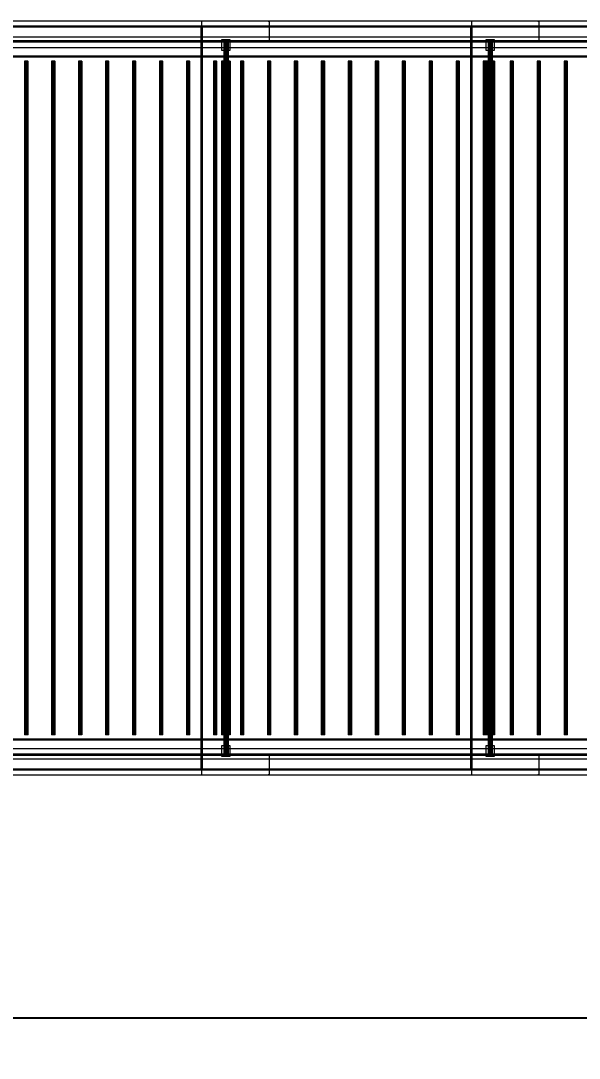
# Model space of a CAD drawing. Header units: millimetres. Extents: x -1970 to 59977, y -65068 to 6837.
# Drawn here: x 41919 to 43989, y -20450 to -16600 of the extents above; entities that cross this region are included whole.
import ezdxf

# ---------------------------------------------------------------- set-up
doc = ezdxf.new("R2010")
doc.units = ezdxf.units.MM
doc.layers.add('COTAS_O', color=1, linetype='Continuous', lineweight=0)
doc.layers.add('superior_secador', color=7, linetype='Continuous', lineweight=0)
doc.dimstyles.new('R19_100', dxfattribs={"dimtxt": 250, "dimasz": 150, "dimexe": 150, "dimexo": 80, "dimgap": 100, "dimtad": 1, "dimtih": 1, "dimtoh": 1, "dimdsep": 46, "dimcen": 0.09, "dimadec": 0, "dimazin": 0, "dimtfac": 1, "dimtdec": 4, "dimtofl": 0, "dimtmove": 0, "dimatfit": 3, "dimfxl": 1, "dimtolj": 1, "dimtzin": 0, "dimarcsym": 0})

# ---------------------------------------------------------------- blocks, each defined once
blk = doc.blocks.new('*D35')
at = {"layer": 'COTAS_O', "color": 0, "lineweight": -2, "transparency": 16777216}
for p, q in [((38839.3, -19480), (38839.3, -20450)), ((58839.3, -19480), (58839.3, -20450)), ((38989.3, -20300), (58689.3, -20300))]:
    blk.add_line(p, q, dxfattribs=at)
at = {"layer": 'COTAS_O', "color": 0, "transparency": 16777216}
for points in [[(38989.3, -20275), (38989.3, -20325), (38839.3, -20300)], [(58689.3, -20275), (58689.3, -20325), (58839.3, -20300)]]:
    blk.add_solid(points, dxfattribs=at)
at = {"layer": 'Defpoints', "color": 0, "transparency": 16777216}
for p in [(38839.3, -19400), (58839.3, -19400), (58839.3, -20300)]:
    blk.add_point(p, dxfattribs=at)

msp = doc.modelspace()

# ---------------------------------------------------------------- linework, layer by layer
at = {"layer": 'superior_secador'}
for p, q in [((38839.253, -16600), (58839.253, -16600)), ((58839.253, -16620), (38839.253, -16620)), ((58839.253, -16624), (38839.253, -16624)), ((41589.253, -16600), (42589.253, -16600)), ((41839.253, -16600), (42839.253, -16600)), ((42587.253, -19380), (42587.253, -16620)), ((42587.253, -16620), (42591.253, -16620)), ((42589.253, -16600), (42589.253, -19400)), ((42589.253, -16600), (43589.253, -16600)), ((42591.253, -16620), (42591.253, -19380)), ((42836.253, -16603), (42836.253, -16600)), ((42836.253, -16600), (42842.253, -16600)), ((42842.253, -16603), (42836.253, -16603)), ((42839.253, -16600), (42839.253, -16675)), ((42839.253, -16600), (43839.253, -16600)), ((42842.253, -16600), (42842.253, -16603)), ((43587.253, -19380), (43587.253, -16620)), ((43587.253, -16620), (43591.253, -16620)), ((43589.253, -16600), (43589.253, -19400)), ((43589.253, -16600), (44589.253, -16600)), ((43591.253, -16620), (43591.253, -19380)), ((43836.253, -16603), (43836.253, -16600)), ((43836.253, -16600), (43842.253, -16600)), ((43842.253, -16603), (43836.253, -16603)), ((43839.253, -16600), (43839.253, -16675)), ((43839.253, -16600), (44039.253, -16600)), ((43842.253, -16600), (43842.253, -16603)), ((39189.253, -16660), (58489.253, -16660)), ((42664.253, -16710), (42664.253, -16670)), ((42664.253, -16670), (42694.253, -16670)), ((42694.253, -16670), (42694.253, -16710)), ((43644.253, -16710), (43644.253, -16670)), ((43644.253, -16670), (43674.253, -16670)), ((43674.253, -16670), (43674.253, -16710)), ((38839.253, -16675), (58839.253, -16675)), ((58839.253, -16680), (38839.253, -16680)), ((58489.253, -16700), (39189.253, -16700)), ((42839.253, -16675), (41839.253, -16675)), ((42671.526, -16680), (42671.253, -16680)), ((42671.253, -16680), (42671.253, -19320)), ((42672.325, -16680), (42671.526, -16680)), ((42671.526, -16680), (42671.526, -19320)), ((42673.596, -16680), (42672.325, -16680)), ((42672.325, -16680), (42672.325, -19320)), ((42675.253, -16680), (42673.596, -16680)), ((42673.596, -16680), (42673.596, -19320)), ((42677.182, -16680), (42675.253, -16680)), ((42675.253, -16680), (42675.253, -19320)), ((42679.253, -16680), (42677.182, -16680)), ((42677.182, -16680), (42677.182, -19320)), ((42681.324, -16680), (42679.253, -16680)), ((42679.253, -16680), (42679.253, -19320)), ((42683.253, -16680), (42681.324, -16680)), ((42681.324, -16680), (42681.324, -19320)), ((42684.91, -16680), (42683.253, -16680)), ((42683.253, -16680), (42683.253, -19320)), ((42686.181, -16680), (42684.91, -16680)), ((42684.91, -16680), (42684.91, -19320)), ((42686.98, -16680), (42686.181, -16680)), ((42686.181, -16680), (42686.181, -19320)), ((42686.98, -16680), (42687.253, -16680)), ((42686.98, -16680), (42686.98, -19320)), ((42687.253, -19320), (42687.253, -16680)), ((43839.253, -16675), (42839.253, -16675)), ((43651.526, -16680), (43651.253, -16680)), ((43651.253, -16680), (43651.253, -19320)), ((43652.325, -16680), (43651.526, -16680)), ((43651.526, -16680), (43651.526, -19320)), ((43653.596, -16680), (43652.325, -16680)), ((43652.325, -16680), (43652.325, -19320)), ((43655.253, -16680), (43653.596, -16680)), ((43653.596, -16680), (43653.596, -19320)), ((43657.182, -16680), (43655.253, -16680)), ((43655.253, -16680), (43655.253, -19320)), ((43659.253, -16680), (43657.182, -16680)), ((43657.182, -16680), (43657.182, -19320)), ((43661.324, -16680), (43659.253, -16680)), ((43659.253, -16680), (43659.253, -19320)), ((43663.253, -16680), (43661.324, -16680)), ((43661.324, -16680), (43661.324, -19320)), ((43664.91, -16680), (43663.253, -16680)), ((43663.253, -16680), (43663.253, -19320)), ((43666.181, -16680), (43664.91, -16680)), ((43664.91, -16680), (43664.91, -19320)), ((43666.98, -16680), (43666.181, -16680)), ((43666.181, -16680), (43666.181, -19320)), ((43666.98, -16680), (43667.253, -16680)), ((43666.98, -16680), (43666.98, -19320)), ((43667.253, -19320), (43667.253, -16680)), ((44039.253, -16675), (43839.253, -16675)), ((38839.253, -16730), (58839.253, -16730)), ((58839.253, -16735), (38839.253, -16735)), ((42694.253, -16710), (42664.253, -16710)), ((43674.253, -16710), (43644.253, -16710)), ((41934.116, -16750), (41932.903, -16750)), ((41932.903, -16750), (41932.903, -19250)), ((41937.291, -16750), (41934.116, -16750)), ((41934.116, -16750), (41934.116, -19250)), ((41941.215, -16750), (41937.291, -16750)), ((41937.291, -16750), (41937.291, -19250)), ((41944.39, -16750), (41941.215, -16750)), ((41941.215, -16750), (41941.215, -19250)), ((41944.39, -16750), (41945.603, -16750)), ((41944.39, -16750), (41944.39, -19250)), ((41945.603, -19250), (41945.603, -16750)), ((42034.116, -16750), (42032.903, -16750)), ((42032.903, -16750), (42032.903, -19250)), ((42037.291, -16750), (42034.116, -16750)), ((42034.116, -16750), (42034.116, -19250)), ((42041.215, -16750), (42037.291, -16750)), ((42037.291, -16750), (42037.291, -19250)), ((42044.39, -16750), (42041.215, -16750)), ((42041.215, -16750), (42041.215, -19250)), ((42044.39, -16750), (42045.603, -16750)), ((42044.39, -16750), (42044.39, -19250)), ((42045.603, -19250), (42045.603, -16750)), ((42134.116, -16750), (42132.903, -16750)), ((42132.903, -16750), (42132.903, -19250)), ((42137.291, -16750), (42134.116, -16750)), ((42134.116, -16750), (42134.116, -19250)), ((42141.215, -16750), (42137.291, -16750)), ((42137.291, -16750), (42137.291, -19250)), ((42144.39, -16750), (42141.215, -16750)), ((42141.215, -16750), (42141.215, -19250)), ((42144.39, -16750), (42145.603, -16750)), ((42144.39, -16750), (42144.39, -19250)), ((42145.603, -19250), (42145.603, -16750)), ((42234.116, -16750), (42232.903, -16750)), ((42232.903, -16750), (42232.903, -19250)), ((42237.291, -16750), (42234.116, -16750)), ((42234.116, -16750), (42234.116, -19250)), ((42241.215, -16750), (42237.291, -16750)), ((42237.291, -16750), (42237.291, -19250)), ((42244.39, -16750), (42241.215, -16750)), ((42241.215, -16750), (42241.215, -19250)), ((42244.39, -16750), (42245.603, -16750)), ((42244.39, -16750), (42244.39, -19250)), ((42245.603, -19250), (42245.603, -16750)), ((42334.116, -16750), (42332.903, -16750)), ((42332.903, -16750), (42332.903, -19250)), ((42337.291, -16750), (42334.116, -16750)), ((42334.116, -16750), (42334.116, -19250)), ((42341.215, -16750), (42337.291, -16750)), ((42337.291, -16750), (42337.291, -19250)), ((42344.39, -16750), (42341.215, -16750)), ((42341.215, -16750), (42341.215, -19250)), ((42344.39, -16750), (42345.603, -16750)), ((42344.39, -16750), (42344.39, -19250)), ((42345.603, -19250), (42345.603, -16750)), ((42434.116, -16750), (42432.903, -16750)), ((42432.903, -16750), (42432.903, -19250)), ((42437.291, -16750), (42434.116, -16750)), ((42434.116, -16750), (42434.116, -19250)), ((42441.215, -16750), (42437.291, -16750)), ((42437.291, -16750), (42437.291, -19250)), ((42444.39, -16750), (42441.215, -16750)), ((42441.215, -16750), (42441.215, -19250)), ((42444.39, -16750), (42445.603, -16750)), ((42444.39, -16750), (42444.39, -19250)), ((42445.603, -19250), (42445.603, -16750)), ((42534.116, -16750), (42532.903, -16750)), ((42532.903, -16750), (42532.903, -19250)), ((42537.291, -16750), (42534.116, -16750)), ((42534.116, -16750), (42534.116, -19250)), ((42541.215, -16750), (42537.291, -16750)), ((42537.291, -16750), (42537.291, -19250)), ((42544.39, -16750), (42541.215, -16750)), ((42541.215, -16750), (42541.215, -19250)), ((42544.39, -16750), (42545.603, -16750)), ((42544.39, -16750), (42544.39, -19250)), ((42545.603, -19250), (42545.603, -16750)), ((42634.116, -16750), (42632.903, -16750)), ((42632.903, -16750), (42632.903, -19250)), ((42637.291, -16750), (42634.116, -16750)), ((42634.116, -16750), (42634.116, -19250)), ((42641.215, -16750), (42637.291, -16750)), ((42637.291, -16750), (42637.291, -19250)), ((42644.39, -16750), (42641.215, -16750)), ((42641.215, -16750), (42641.215, -19250)), ((42644.39, -16750), (42645.603, -16750)), ((42644.39, -16750), (42644.39, -19250)), ((42645.603, -19250), (42645.603, -16750)), ((42663.798, -16750), (42663.253, -16750)), ((42663.253, -16750), (42663.253, -19250)), ((42665.397, -16750), (42663.798, -16750)), ((42663.798, -16750), (42663.798, -19250)), ((42667.939, -16750), (42665.397, -16750)), ((42665.397, -16750), (42665.397, -19250)), ((42671.253, -16750), (42667.939, -16750)), ((42667.939, -16750), (42667.939, -19250)), ((42675.112, -16750), (42671.253, -16750)), ((42671.253, -16750), (42671.253, -19250)), ((42679.253, -16750), (42675.112, -16750)), ((42675.112, -16750), (42675.112, -19250)), ((42683.394, -16750), (42679.253, -16750)), ((42679.253, -16750), (42679.253, -19250)), ((42687.253, -16750), (42683.394, -16750)), ((42683.394, -16750), (42683.394, -19250)), ((42690.567, -16750), (42687.253, -16750)), ((42687.253, -16750), (42687.253, -19250)), ((42693.109, -16750), (42690.567, -16750)), ((42690.567, -16750), (42690.567, -19250)), ((42694.708, -16750), (42693.109, -16750)), ((42693.109, -16750), (42693.109, -19250)), ((42694.708, -16750), (42695.253, -16750)), ((42694.708, -16750), (42694.708, -19250)), ((42695.253, -19250), (42695.253, -16750)), ((42734.116, -16750), (42732.903, -16750)), ((42732.903, -16750), (42732.903, -19250)), ((42737.291, -16750), (42734.116, -16750)), ((42734.116, -16750), (42734.116, -19250)), ((42741.215, -16750), (42737.291, -16750)), ((42737.291, -16750), (42737.291, -19250)), ((42744.39, -16750), (42741.215, -16750)), ((42741.215, -16750), (42741.215, -19250)), ((42744.39, -16750), (42745.603, -16750)), ((42744.39, -16750), (42744.39, -19250)), ((42745.603, -19250), (42745.603, -16750)), ((42834.116, -16750), (42832.903, -16750)), ((42832.903, -16750), (42832.903, -19250)), ((42837.291, -16750), (42834.116, -16750)), ((42834.116, -16750), (42834.116, -19250)), ((42841.215, -16750), (42837.291, -16750)), ((42837.291, -16750), (42837.291, -19250)), ((42844.39, -16750), (42841.215, -16750)), ((42841.215, -16750), (42841.215, -19250)), ((42844.39, -16750), (42845.603, -16750)), ((42844.39, -16750), (42844.39, -19250)), ((42845.603, -19250), (42845.603, -16750)), ((42934.116, -16750), (42932.903, -16750)), ((42932.903, -16750), (42932.903, -19250)), ((42937.291, -16750), (42934.116, -16750)), ((42934.116, -16750), (42934.116, -19250)), ((42941.215, -16750), (42937.291, -16750)), ((42937.291, -16750), (42937.291, -19250)), ((42944.39, -16750), (42941.215, -16750)), ((42941.215, -16750), (42941.215, -19250)), ((42944.39, -16750), (42945.603, -16750)), ((42944.39, -16750), (42944.39, -19250)), ((42945.603, -19250), (42945.603, -16750)), ((43034.116, -16750), (43032.903, -16750)), ((43032.903, -16750), (43032.903, -19250)), ((43037.291, -16750), (43034.116, -16750)), ((43034.116, -16750), (43034.116, -19250)), ((43041.215, -16750), (43037.291, -16750)), ((43037.291, -16750), (43037.291, -19250)), ((43044.39, -16750), (43041.215, -16750)), ((43041.215, -16750), (43041.215, -19250)), ((43044.39, -16750), (43045.603, -16750)), ((43044.39, -16750), (43044.39, -19250)), ((43045.603, -19250), (43045.603, -16750)), ((43134.116, -16750), (43132.903, -16750)), ((43132.903, -16750), (43132.903, -19250)), ((43137.291, -16750), (43134.116, -16750)), ((43134.116, -16750), (43134.116, -19250)), ((43141.215, -16750), (43137.291, -16750)), ((43137.291, -16750), (43137.291, -19250)), ((43144.39, -16750), (43141.215, -16750)), ((43141.215, -16750), (43141.215, -19250)), ((43144.39, -16750), (43145.603, -16750)), ((43144.39, -16750), (43144.39, -19250)), ((43145.603, -19250), (43145.603, -16750)), ((43234.116, -16750), (43232.903, -16750)), ((43232.903, -16750), (43232.903, -19250)), ((43237.291, -16750), (43234.116, -16750)), ((43234.116, -16750), (43234.116, -19250)), ((43241.215, -16750), (43237.291, -16750)), ((43237.291, -16750), (43237.291, -19250)), ((43244.39, -16750), (43241.215, -16750)), ((43241.215, -16750), (43241.215, -19250)), ((43244.39, -16750), (43245.603, -16750)), ((43244.39, -16750), (43244.39, -19250)), ((43245.603, -19250), (43245.603, -16750)), ((43334.116, -16750), (43332.903, -16750)), ((43332.903, -16750), (43332.903, -19250)), ((43337.291, -16750), (43334.116, -16750)), ((43334.116, -16750), (43334.116, -19250)), ((43341.215, -16750), (43337.291, -16750)), ((43337.291, -16750), (43337.291, -19250)), ((43344.39, -16750), (43341.215, -16750)), ((43341.215, -16750), (43341.215, -19250)), ((43344.39, -16750), (43345.603, -16750)), ((43344.39, -16750), (43344.39, -19250)), ((43345.603, -19250), (43345.603, -16750)), ((43434.116, -16750), (43432.903, -16750)), ((43432.903, -16750), (43432.903, -19250)), ((43437.291, -16750), (43434.116, -16750)), ((43434.116, -16750), (43434.116, -19250)), ((43441.215, -16750), (43437.291, -16750)), ((43437.291, -16750), (43437.291, -19250)), ((43444.39, -16750), (43441.215, -16750)), ((43441.215, -16750), (43441.215, -19250)), ((43444.39, -16750), (43445.603, -16750)), ((43444.39, -16750), (43444.39, -19250)), ((43445.603, -19250), (43445.603, -16750)), ((43534.116, -16750), (43532.903, -16750)), ((43532.903, -16750), (43532.903, -19250)), ((43537.291, -16750), (43534.116, -16750)), ((43534.116, -16750), (43534.116, -19250)), ((43541.215, -16750), (43537.291, -16750)), ((43537.291, -16750), (43537.291, -19250)), ((43544.39, -16750), (43541.215, -16750)), ((43541.215, -16750), (43541.215, -19250)), ((43544.39, -16750), (43545.603, -16750)), ((43544.39, -16750), (43544.39, -19250)), ((43545.603, -19250), (43545.603, -16750)), ((43634.116, -16750), (43632.903, -16750)), ((43632.903, -16750), (43632.903, -19250)), ((43637.291, -16750), (43634.116, -16750)), ((43634.116, -16750), (43634.116, -19250)), ((43641.215, -16750), (43637.291, -16750)), ((43637.291, -16750), (43637.291, -19250)), ((43644.39, -16750), (43641.215, -16750)), ((43641.215, -16750), (43641.215, -19250)), ((43643.798, -16750), (43643.253, -16750)), ((43643.253, -16750), (43643.253, -19250)), ((43645.397, -16750), (43643.798, -16750)), ((43643.798, -16750), (43643.798, -19250)), ((43644.39, -16750), (43645.603, -16750)), ((43644.39, -16750), (43644.39, -19250)), ((43647.939, -16750), (43645.397, -16750)), ((43645.397, -16750), (43645.397, -19250)), ((43645.603, -19250), (43645.603, -16750)), ((43651.253, -16750), (43647.939, -16750)), ((43647.939, -16750), (43647.939, -19250)), ((43655.112, -16750), (43651.253, -16750)), ((43651.253, -16750), (43651.253, -19250)), ((43659.253, -16750), (43655.112, -16750)), ((43655.112, -16750), (43655.112, -19250)), ((43663.394, -16750), (43659.253, -16750)), ((43659.253, -16750), (43659.253, -19250)), ((43667.253, -16750), (43663.394, -16750)), ((43663.394, -16750), (43663.394, -19250)), ((43670.567, -16750), (43667.253, -16750)), ((43667.253, -16750), (43667.253, -19250)), ((43673.109, -16750), (43670.567, -16750)), ((43670.567, -16750), (43670.567, -19250)), ((43674.708, -16750), (43673.109, -16750)), ((43673.109, -16750), (43673.109, -19250)), ((43674.708, -16750), (43675.253, -16750)), ((43674.708, -16750), (43674.708, -19250)), ((43675.253, -19250), (43675.253, -16750)), ((43734.116, -16750), (43732.903, -16750)), ((43732.903, -16750), (43732.903, -19250)), ((43737.291, -16750), (43734.116, -16750)), ((43734.116, -16750), (43734.116, -19250)), ((43741.215, -16750), (43737.291, -16750)), ((43737.291, -16750), (43737.291, -19250)), ((43744.39, -16750), (43741.215, -16750)), ((43741.215, -16750), (43741.215, -19250)), ((43744.39, -16750), (43745.603, -16750)), ((43744.39, -16750), (43744.39, -19250)), ((43745.603, -19250), (43745.603, -16750)), ((43834.116, -16750), (43832.903, -16750)), ((43832.903, -16750), (43832.903, -19250)), ((43837.291, -16750), (43834.116, -16750)), ((43834.116, -16750), (43834.116, -19250)), ((43841.215, -16750), (43837.291, -16750)), ((43837.291, -16750), (43837.291, -19250)), ((43844.39, -16750), (43841.215, -16750)), ((43841.215, -16750), (43841.215, -19250)), ((43844.39, -16750), (43845.603, -16750)), ((43844.39, -16750), (43844.39, -19250)), ((43845.603, -19250), (43845.603, -16750)), ((43934.116, -16750), (43932.903, -16750)), ((43932.903, -16750), (43932.903, -19250)), ((43937.291, -16750), (43934.116, -16750)), ((43934.116, -16750), (43934.116, -19250)), ((43941.215, -16750), (43937.291, -16750)), ((43937.291, -16750), (43937.291, -19250)), ((43944.39, -16750), (43941.215, -16750)), ((43941.215, -16750), (43941.215, -19250)), ((43944.39, -16750), (43945.603, -16750)), ((43944.39, -16750), (43944.39, -19250)), ((43945.603, -19250), (43945.603, -16750)), ((41934.116, -19250), (41932.903, -19250)), ((41937.291, -19250), (41934.116, -19250)), ((41941.215, -19250), (41937.291, -19250)), ((41944.39, -19250), (41941.215, -19250)), ((41945.603, -19250), (41944.39, -19250)), ((42034.116, -19250), (42032.903, -19250)), ((42037.291, -19250), (42034.116, -19250)), ((42041.215, -19250), (42037.291, -19250)), ((42044.39, -19250), (42041.215, -19250)), ((42045.603, -19250), (42044.39, -19250)), ((42134.116, -19250), (42132.903, -19250)), ((42137.291, -19250), (42134.116, -19250)), ((42141.215, -19250), (42137.291, -19250)), ((42144.39, -19250), (42141.215, -19250)), ((42145.603, -19250), (42144.39, -19250)), ((42234.116, -19250), (42232.903, -19250)), ((42237.291, -19250), (42234.116, -19250)), ((42241.215, -19250), (42237.291, -19250)), ((42244.39, -19250), (42241.215, -19250)), ((42245.603, -19250), (42244.39, -19250)), ((42334.116, -19250), (42332.903, -19250)), ((42337.291, -19250), (42334.116, -19250)), ((42341.215, -19250), (42337.291, -19250)), ((42344.39, -19250), (42341.215, -19250)), ((42345.603, -19250), (42344.39, -19250)), ((42434.116, -19250), (42432.903, -19250)), ((42437.291, -19250), (42434.116, -19250)), ((42441.215, -19250), (42437.291, -19250)), ((42444.39, -19250), (42441.215, -19250)), ((42445.603, -19250), (42444.39, -19250)), ((42534.116, -19250), (42532.903, -19250)), ((42537.291, -19250), (42534.116, -19250)), ((42541.215, -19250), (42537.291, -19250)), ((42544.39, -19250), (42541.215, -19250)), ((42545.603, -19250), (42544.39, -19250)), ((42634.116, -19250), (42632.903, -19250)), ((42637.291, -19250), (42634.116, -19250)), ((42641.215, -19250), (42637.291, -19250)), ((42644.39, -19250), (42641.215, -19250)), ((42645.603, -19250), (42644.39, -19250)), ((42663.798, -19250), (42663.253, -19250)), ((42665.397, -19250), (42663.798, -19250)), ((42667.939, -19250), (42665.397, -19250)), ((42671.253, -19250), (42667.939, -19250)), ((42675.112, -19250), (42671.253, -19250)), ((42679.253, -19250), (42675.112, -19250)), ((42683.394, -19250), (42679.253, -19250)), ((42687.253, -19250), (42683.394, -19250)), ((42690.567, -19250), (42687.253, -19250)), ((42693.109, -19250), (42690.567, -19250)), ((42694.708, -19250), (42693.109, -19250)), ((42695.253, -19250), (42694.708, -19250)), ((42734.116, -19250), (42732.903, -19250)), ((42737.291, -19250), (42734.116, -19250)), ((42741.215, -19250), (42737.291, -19250)), ((42744.39, -19250), (42741.215, -19250)), ((42745.603, -19250), (42744.39, -19250)), ((42834.116, -19250), (42832.903, -19250)), ((42837.291, -19250), (42834.116, -19250)), ((42841.215, -19250), (42837.291, -19250)), ((42844.39, -19250), (42841.215, -19250)), ((42845.603, -19250), (42844.39, -19250)), ((42934.116, -19250), (42932.903, -19250)), ((42937.291, -19250), (42934.116, -19250)), ((42941.215, -19250), (42937.291, -19250)), ((42944.39, -19250), (42941.215, -19250)), ((42945.603, -19250), (42944.39, -19250)), ((43034.116, -19250), (43032.903, -19250)), ((43037.291, -19250), (43034.116, -19250)), ((43041.215, -19250), (43037.291, -19250)), ((43044.39, -19250), (43041.215, -19250)), ((43045.603, -19250), (43044.39, -19250)), ((43134.116, -19250), (43132.903, -19250)), ((43137.291, -19250), (43134.116, -19250)), ((43141.215, -19250), (43137.291, -19250)), ((43144.39, -19250), (43141.215, -19250)), ((43145.603, -19250), (43144.39, -19250)), ((43234.116, -19250), (43232.903, -19250)), ((43237.291, -19250), (43234.116, -19250)), ((43241.215, -19250), (43237.291, -19250)), ((43244.39, -19250), (43241.215, -19250)), ((43245.603, -19250), (43244.39, -19250)), ((43334.116, -19250), (43332.903, -19250)), ((43337.291, -19250), (43334.116, -19250)), ((43341.215, -19250), (43337.291, -19250)), ((43344.39, -19250), (43341.215, -19250)), ((43345.603, -19250), (43344.39, -19250)), ((43434.116, -19250), (43432.903, -19250)), ((43437.291, -19250), (43434.116, -19250)), ((43441.215, -19250), (43437.291, -19250)), ((43444.39, -19250), (43441.215, -19250)), ((43445.603, -19250), (43444.39, -19250)), ((43534.116, -19250), (43532.903, -19250)), ((43537.291, -19250), (43534.116, -19250)), ((43541.215, -19250), (43537.291, -19250)), ((43544.39, -19250), (43541.215, -19250)), ((43545.603, -19250), (43544.39, -19250)), ((43634.116, -19250), (43632.903, -19250)), ((43637.291, -19250), (43634.116, -19250)), ((43641.215, -19250), (43637.291, -19250)), ((43644.39, -19250), (43641.215, -19250)), ((43643.798, -19250), (43643.253, -19250)), ((43645.397, -19250), (43643.798, -19250)), ((43645.603, -19250), (43644.39, -19250)), ((43647.939, -19250), (43645.397, -19250)), ((43651.253, -19250), (43647.939, -19250)), ((43655.112, -19250), (43651.253, -19250)), ((43659.253, -19250), (43655.112, -19250)), ((43663.394, -19250), (43659.253, -19250)), ((43667.253, -19250), (43663.394, -19250)), ((43670.567, -19250), (43667.253, -19250)), ((43673.109, -19250), (43670.567, -19250)), ((43674.708, -19250), (43673.109, -19250)), ((43675.253, -19250), (43674.708, -19250)), ((43734.116, -19250), (43732.903, -19250)), ((43737.291, -19250), (43734.116, -19250)), ((43741.215, -19250), (43737.291, -19250)), ((43744.39, -19250), (43741.215, -19250)), ((43745.603, -19250), (43744.39, -19250)), ((43834.116, -19250), (43832.903, -19250)), ((43837.291, -19250), (43834.116, -19250)), ((43841.215, -19250), (43837.291, -19250)), ((43844.39, -19250), (43841.215, -19250)), ((43845.603, -19250), (43844.39, -19250)), ((43934.116, -19250), (43932.903, -19250)), ((43937.291, -19250), (43934.116, -19250)), ((43941.215, -19250), (43937.291, -19250)), ((43944.39, -19250), (43941.215, -19250)), ((43945.603, -19250), (43944.39, -19250)), ((38839.253, -19265), (58839.253, -19265)), ((58839.253, -19270), (38839.253, -19270)), ((38839.253, -19320), (58839.253, -19320)), ((58839.253, -19325), (38839.253, -19325)), ((39189.253, -19300), (58489.253, -19300)), ((41839.253, -19325), (42839.253, -19325)), ((42664.253, -19330), (42664.253, -19290)), ((42664.253, -19290), (42694.253, -19290)), ((42671.526, -19320), (42671.253, -19320)), ((42672.325, -19320), (42671.526, -19320)), ((42673.596, -19320), (42672.325, -19320)), ((42675.253, -19320), (42673.596, -19320)), ((42677.182, -19320), (42675.253, -19320)), ((42679.253, -19320), (42677.182, -19320)), ((42681.324, -19320), (42679.253, -19320)), ((42683.253, -19320), (42681.324, -19320)), ((42684.91, -19320), (42683.253, -19320)), ((42686.181, -19320), (42684.91, -19320)), ((42686.98, -19320), (42686.181, -19320)), ((42687.253, -19320), (42686.98, -19320)), ((42694.253, -19290), (42694.253, -19330)), ((42839.253, -19325), (42839.253, -19400)), ((42839.253, -19325), (43839.253, -19325)), ((43644.253, -19330), (43644.253, -19290)), ((43644.253, -19290), (43674.253, -19290)), ((43651.526, -19320), (43651.253, -19320)), ((43652.325, -19320), (43651.526, -19320)), ((43653.596, -19320), (43652.325, -19320)), ((43655.253, -19320), (43653.596, -19320)), ((43657.182, -19320), (43655.253, -19320)), ((43659.253, -19320), (43657.182, -19320)), ((43661.324, -19320), (43659.253, -19320)), ((43663.253, -19320), (43661.324, -19320)), ((43664.91, -19320), (43663.253, -19320)), ((43666.181, -19320), (43664.91, -19320)), ((43666.98, -19320), (43666.181, -19320)), ((43667.253, -19320), (43666.98, -19320)), ((43674.253, -19290), (43674.253, -19330)), ((43839.253, -19325), (43839.253, -19400)), ((43839.253, -19325), (44039.253, -19325)), ((58489.253, -19340), (39189.253, -19340)), ((42694.253, -19330), (42664.253, -19330)), ((43674.253, -19330), (43644.253, -19330)), ((38839.253, -19376), (58839.253, -19376)), ((38839.253, -19380), (58839.253, -19380)), ((58839.253, -19400), (38839.253, -19400)), ((42589.253, -19400), (41589.253, -19400)), ((42839.253, -19400), (41839.253, -19400)), ((42591.253, -19380), (42587.253, -19380)), ((43589.253, -19400), (42589.253, -19400)), ((42836.253, -19400), (42836.253, -19397)), ((42836.253, -19397), (42842.253, -19397)), ((42842.253, -19400), (42836.253, -19400)), ((43839.253, -19400), (42839.253, -19400)), ((42842.253, -19397), (42842.253, -19400)), ((43591.253, -19380), (43587.253, -19380)), ((44589.253, -19400), (43589.253, -19400)), ((43836.253, -19400), (43836.253, -19397)), ((43836.253, -19397), (43842.253, -19397)), ((43842.253, -19400), (43836.253, -19400)), ((44039.253, -19400), (43839.253, -19400)), ((43842.253, -19397), (43842.253, -19400))]:
    msp.add_line(p, q, dxfattribs=at)

# ---------------------------------------------------------------- dimensions: what is measured, and where the dimension line sits
at = {"layer": 'COTAS_O'}
dim = msp.add_aligned_dim(p1=(38839.253, -19400), p2=(58839.253, -19400), distance=-900, text='<> O', dimstyle='R19_100', dxfattribs=at)
dim.commit()
dim.dimension.update_dxf_attribs({"geometry": '*D35', "text_midpoint": (48839.253, -20300)})

doc.saveas('drawing.dxf')
